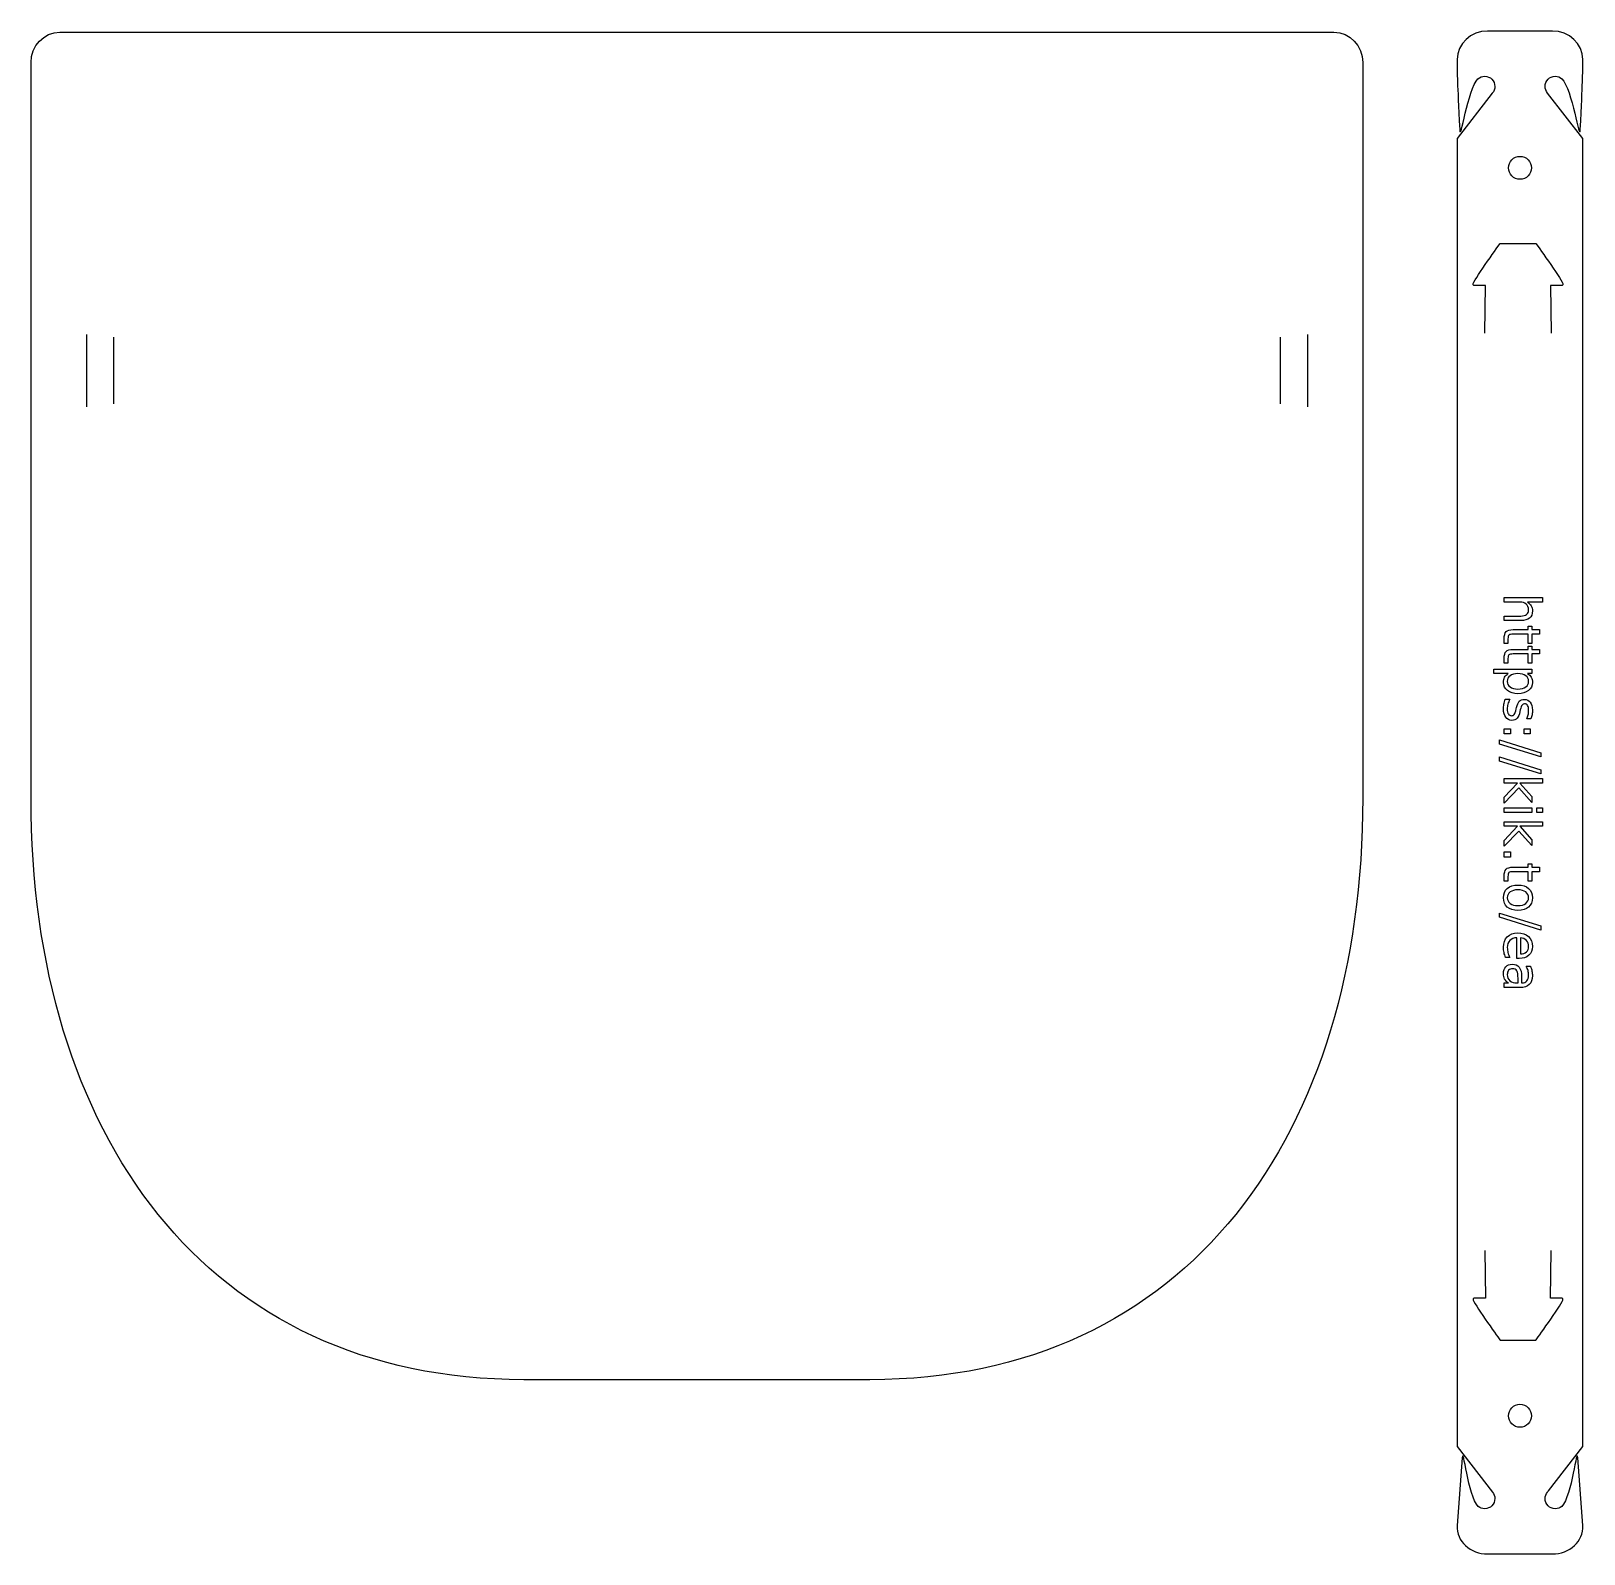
# Model space of a CAD drawing. Extents: x 205 to 531, y 25 to 344.
import ezdxf

# ---------------------------------------------------------------- set-up
doc = ezdxf.new("R2010")
doc.units = 0
doc.layers.add('Layer_1', color=7, linetype='CONTINUOUS')

msp = doc.modelspace()

# ---------------------------------------------------------------- linework, layer by layer
at = {"layer": 'Layer_1', "color": 1}
for points in [[(211.522748, 344.138681), (478.82772, 344.138681)], [(524.684456, 344.394586), (511.036578, 344.394551)], [(205.475078, 183.380003), (205.475078, 337.788681)], [(484.875072, 337.788681), (484.875072, 183.380003)], [(512.046475, 331.346748), (504.686613, 321.854803), (504.686613, 47.343956), (512.117701, 37.776553)], [(523.874584, 38.053624), (531.035408, 47.33108), (531.035408, 321.871878), (523.651946, 331.373136)], [(513.695287, 299.809791), (521.195343, 299.809791)], [(510.507235, 281.026139), (510.611657, 290.990347), (508.31966, 290.990347)], [(526.571323, 290.990347), (524.278973, 290.990347), (524.383748, 281.026139)], [(217.082455, 280.749667), (217.082455, 265.549531)], [(473.267978, 280.749667), (473.267978, 265.549531)], [(222.788, 280.149662), (222.788, 266.149676)], [(467.562433, 280.149662), (467.562433, 266.149676)], [(510.507235, 88.464121), (510.611657, 78.499913), (508.31966, 78.499913)], [(526.571323, 78.499913), (524.278973, 78.499913), (524.383748, 88.464121)], [(513.695287, 69.680469), (521.195343, 69.680469)], [(381.460033, 61.379926), (308.890471, 61.379926)], [(505.744911, 44.968386), (504.686578, 30.75945)], [(531.035867, 30.75945), (529.977534, 44.956004)], [(511.036578, 24.811511), (524.685867, 24.811511)]]:
    msp.add_lwpolyline(points, dxfattribs=at)
at = {"layer": 'Layer_1', "color": 7}
for points in [[(520.26849, 315.684791)], [(518.039322, 220.680926)], [(515.414162, 209.544649)], [(517.434732, 206.309712)], [(520.163221, 200.056832)], [(522.261296, 192.961659), (522.261296, 192.083172), (513.56416, 194.770351), (513.56416, 195.648838)], [(515.858591, 197.984615), (515.858591, 196.89425), (514.546011, 196.89425), (514.546011, 197.984615)], [(520.018547, 197.984615), (520.018547, 196.89425), (518.705967, 196.89425), (518.705967, 197.984615)], [(522.261296, 189.385657), (522.261296, 188.50717), (513.56416, 191.194349), (513.56416, 192.072836)], [(522.586875, 187.535655), (522.586875, 186.579627), (517.83778, 186.579627), (520.333754, 183.742588), (520.333754, 182.528186), (517.625937, 185.597776), (514.546011, 182.398999), (514.546011, 183.63926), (517.372713, 186.579627), (514.546011, 186.579627), (514.546011, 187.535655)], [(520.333754, 181.360315), (520.333754, 180.409474), (514.546011, 180.409474), (514.546011, 181.360315)], [(522.586875, 181.360315), (522.586875, 180.409474), (521.382809, 180.409474), (521.382809, 181.360315)], [(522.586875, 178.461258), (522.586875, 177.505266), (517.83778, 177.505266), (520.333754, 174.668227), (520.333754, 173.453825), (517.625937, 176.523415), (514.546011, 173.324638), (514.546011, 174.564863), (517.372713, 177.505266), (514.546011, 177.505266), (514.546011, 178.461258)], [(515.858591, 172.151581), (515.858591, 171.061215), (514.546011, 171.061215), (514.546011, 172.151581)], [(519.667145, 162.51909)], [(520.473277, 162.51909)], [(522.261296, 156.602125), (522.261296, 155.723637), (513.56416, 158.410816), (513.56416, 159.289303)], [(517.677584, 149.765327)], [(517.848117, 143.677864)], [(520.26849, 53.805469)]]:
    msp.add_lwpolyline(points, close=True, dxfattribs=at)
for points in [[(517.817108, 224.572135), (514.546011, 224.572135), (514.546011, 225.528163), (522.586875, 225.528163), (522.586875, 224.572135), (519.434594, 224.572135)], [(518.039322, 220.680926), (514.546011, 220.680926), (514.546011, 221.631768), (518.008313, 221.631768)], [(516.452881, 218.789543), (519.59479, 218.789543), (519.59479, 219.487196), (520.333754, 219.487196), (520.333754, 218.789543), (521.977063, 218.789543), (521.977063, 217.833551)], [(515.341807, 216.851699), (515.341807, 215.874999), (514.546011, 215.874999), (514.546011, 216.851699)], [(521.977063, 217.833551), (520.333754, 217.833551), (520.333754, 215.874999), (519.59479, 215.874999), (519.59479, 217.833551), (516.452881, 217.833551)], [(516.452881, 214.634773), (519.59479, 214.634773), (519.59479, 215.332391), (520.333754, 215.332391), (520.333754, 214.634773), (521.977063, 214.634773), (521.977063, 213.678746)], [(515.341807, 212.696895), (515.341807, 211.720229), (514.546011, 211.720229), (514.546011, 212.696895)], [(521.977063, 213.678746), (520.333754, 213.678746), (520.333754, 211.720229), (519.59479, 211.720229), (519.59479, 213.678746), (516.452881, 213.678746)], [(515.414162, 209.544649), (512.344572, 209.544649), (512.344572, 210.500641), (520.333754, 210.500641), (520.333754, 209.544649), (519.455266, 209.544649)], [(514.757889, 204.170291), (515.73974, 204.170291)], [(517.062657, 202.129084), (517.140162, 202.459813)], [(517.930808, 201.937878), (517.858453, 201.612299)], [(520.163221, 200.056832), (519.264061, 200.056832)], [(516.452881, 168.932131), (519.59479, 168.932131), (519.59479, 169.629749), (520.333754, 169.629749), (520.333754, 168.932131), (521.977063, 168.932131), (521.977063, 167.976103)], [(515.341807, 166.994252), (515.341807, 166.017587), (514.546011, 166.017587), (514.546011, 166.994252)], [(521.977063, 167.976103), (520.333754, 167.976103), (520.333754, 166.017587), (519.59479, 166.017587), (519.59479, 167.976103), (516.452881, 167.976103)], [(517.677584, 149.765327), (517.212517, 149.765327), (517.212517, 154.137161)], [(517.951481, 154.106151), (517.956667, 150.716204)], [(515.73974, 149.987541), (514.840545, 149.987541)], [(519.191706, 148.14269), (520.070229, 148.14269)], [(517.848117, 143.677864), (514.546011, 143.677864), (514.546011, 144.628706), (515.424498, 144.628706)], [(517.243526, 144.628706), (517.455405, 144.628706), (517.455405, 145.574397)], [(518.199519, 145.961959), (518.199519, 144.628706), (518.292546, 144.628706)]]:
    msp.add_lwpolyline(points, dxfattribs=at)
at = {"layer": 'Layer_1', "color": 1}
for points in [[(205.475078, 337.788681), (205.475078, 341.295645), (208.183001, 344.138681), (211.522748, 344.138681)], [(478.82772, 344.138681), (482.167856, 344.138681), (484.875072, 341.295645), (484.875072, 337.788681)], [(511.036578, 344.394551), (507.529614, 344.394551), (504.686578, 341.731149), (504.686578, 338.446083)], [(531.034456, 338.446118), (531.034456, 341.731185), (528.191773, 344.394586), (524.684456, 344.394586)], [(504.686578, 338.446083), (504.686578, 334.942047), (504.686578, 334.21275), (505.215745, 323.700713)], [(530.505289, 323.717823), (531.034456, 334.212785), (531.034456, 334.947797), (531.034456, 338.446118)], [(505.215745, 323.700713), (505.362324, 320.788744), (506.907455, 332.219732), (509.030613, 334.362574)], [(509.030613, 334.362574), (509.421808, 334.712847), (509.928221, 334.90691), (510.45326, 334.907757)], [(510.45326, 334.907757), (511.634113, 334.907616), (512.591234, 333.950248), (512.591128, 332.769395)], [(512.591128, 332.769395), (512.591128, 332.244391), (512.396536, 331.738014), (512.046475, 331.346748)], [(523.130011, 332.769465), (523.129906, 333.950495), (524.087344, 334.907933), (525.268374, 334.907828)], [(523.651946, 331.373136), (523.316102, 331.760909), (523.130858, 332.256491), (523.130011, 332.769465)], [(525.268374, 334.907828), (525.781454, 334.907828), (526.277248, 334.722161), (526.665197, 334.386387)], [(526.665197, 334.386387), (528.827161, 332.241322), (530.358075, 320.798516), (530.505289, 323.717823)], [(508.041671, 291.402744), (508.606468, 292.772933), (513.695287, 299.809791), (513.695287, 299.809791)], [(521.195343, 299.809791), (521.195343, 299.809791), (526.284515, 292.772933), (526.849665, 291.402744)], [(508.31966, 290.990347), (508.105876, 290.990347), (507.960179, 291.205188), (508.041671, 291.402744)], [(526.849665, 291.402744), (526.931157, 291.205188), (526.785107, 290.990347), (526.571323, 290.990347)], [(308.890471, 61.379926), (242.092, 61.379926), (205.475078, 113.239669), (205.475078, 183.380003)], [(484.875072, 183.380003), (484.875072, 113.239669), (448.258504, 61.379926), (381.460033, 61.379926)], [(508.31966, 78.499913), (508.105876, 78.499913), (507.960179, 78.285072), (508.041671, 78.087516)], [(526.849665, 78.087516), (526.931157, 78.285072), (526.785107, 78.499913), (526.571323, 78.499913)], [(508.041671, 78.087516), (508.606468, 76.717327), (513.695287, 69.680469), (513.695287, 69.680469)], [(521.195343, 69.680469), (521.195343, 69.680469), (526.284515, 76.717327), (526.849665, 78.087516)], [(509.113763, 34.772086), (506.932502, 36.93613), (505.955343, 47.793678), (505.744911, 44.968386)], [(529.977534, 44.956004), (529.767666, 47.77117), (528.801373, 36.940646), (526.625792, 34.785033)], [(512.591093, 36.436068), (512.590917, 35.255462), (511.633866, 34.298411), (510.453224, 34.298235)], [(512.117701, 37.776553), (512.423771, 37.396823), (512.590776, 36.923818), (512.591093, 36.436068)], [(523.131458, 36.436103), (523.131458, 36.93098), (523.30386, 37.410405), (523.618221, 37.792604)], [(525.26982, 34.298235), (524.088967, 34.298129), (523.131599, 35.25525), (523.131458, 36.436103)], [(523.618221, 37.792604), (523.618221, 37.792604), (523.786848, 37.979012), (523.874584, 38.053624)], [(510.453224, 34.298235), (509.965791, 34.298235), (509.493175, 34.466086), (509.113763, 34.772086)], [(526.625792, 34.785033), (526.243699, 34.470778), (525.764485, 34.298764), (525.26982, 34.298235)], [(504.686578, 30.75945), (504.442562, 27.48345), (507.529614, 24.811511), (511.036578, 24.811511)], [(524.685867, 24.811511), (528.193184, 24.811511), (531.280095, 27.483485), (531.035867, 30.75945)]]:
    msp.add_open_spline(points, degree=3, dxfattribs=at)
at = {"layer": 'Layer_1', "color": 7}
for points in [[(515.453955, 315.684791), (515.453949, 316.323238), (515.707572, 316.935538), (516.159028, 317.386987)], [(516.159028, 317.386987), (516.610483, 317.838436), (517.222789, 318.092052), (517.86124, 318.09204)], [(517.86124, 318.09204), (518.499686, 318.092042), (519.111982, 317.838422), (519.56343, 317.386974)], [(519.56343, 317.386974), (520.014878, 316.935527), (520.268496, 316.323232), (520.26849, 315.684791)], [(516.159015, 313.982571), (515.707559, 314.434028), (515.45394, 315.046337), (515.453955, 315.684791)], [(517.86124, 313.277506), (517.222783, 313.277494), (516.610471, 313.531115), (516.159015, 313.982571)], [(519.563442, 313.982584), (519.111994, 313.531129), (518.499692, 313.277504), (517.86124, 313.277506)], [(520.26849, 315.684791), (520.268505, 315.046343), (520.014891, 314.434039), (519.563442, 313.982584)], [(519.155547, 224.127741), (518.828263, 224.424004), (518.382117, 224.572135), (517.817108, 224.572135)], [(518.008313, 221.631768), (518.556083, 221.631768), (518.966058, 221.738565), (519.238238, 221.95216)], [(519.646472, 222.913339), (519.646472, 223.426654), (519.48283, 223.831455), (519.155547, 224.127741)], [(519.238238, 221.95216), (519.510394, 222.165756), (519.646472, 222.486148), (519.646472, 222.913339)], [(519.434594, 224.572135), (519.78255, 224.344758), (520.042653, 224.077764), (520.214903, 223.771153)], [(520.473277, 222.70146), (520.473277, 222.036545), (520.266573, 221.533566), (519.853165, 221.192524)], [(520.214903, 223.771153), (520.387152, 223.461109), (520.473277, 223.104544), (520.473277, 222.70146)], [(514.546011, 216.851699), (514.546011, 217.585501), (514.682089, 218.091925), (514.954245, 218.370972)], [(514.954245, 218.370972), (515.229859, 218.650019), (515.729404, 218.789543), (516.452881, 218.789543)], [(519.853165, 221.192524), (519.443213, 220.851458), (518.838599, 220.680926), (518.039322, 220.680926)], [(515.543349, 217.642345), (515.408988, 217.511417), (515.341807, 217.247869), (515.341807, 216.851699)], [(516.452881, 217.833551), (515.980888, 217.833551), (515.67771, 217.769815), (515.543349, 217.642345)], [(514.546011, 212.696895), (514.546011, 213.430696), (514.682089, 213.937132), (514.954245, 214.216203)], [(514.954245, 214.216203), (515.229859, 214.49525), (515.729404, 214.634773), (516.452881, 214.634773)], [(515.543349, 213.48754), (515.408988, 213.356636), (515.341807, 213.093087), (515.341807, 212.696895)], [(516.452881, 213.678746), (515.980888, 213.678746), (515.67771, 213.61501), (515.543349, 213.48754)], [(514.396151, 207.694612), (514.396151, 208.118368), (514.47883, 208.483552), (514.644189, 208.790163)], [(514.644189, 208.790163), (514.813005, 209.09334), (515.069663, 209.344835), (515.414162, 209.544649)], [(515.786237, 209.115742), (515.390044, 208.826346), (515.191947, 208.430153), (515.191947, 207.927163)], [(517.434732, 209.544649), (516.735362, 209.544649), (516.185863, 209.40168), (515.786237, 209.115742)], [(519.078041, 209.115742), (518.681848, 209.40168), (518.134078, 209.544649), (517.434732, 209.544649)], [(519.677481, 207.927163), (519.677481, 208.430153), (519.477668, 208.826346), (519.078041, 209.115742)], [(519.455266, 209.544649), (519.799766, 209.344835), (520.054706, 209.09334), (520.220089, 208.790163)], [(520.220089, 208.790163), (520.388881, 208.483552), (520.473277, 208.118368), (520.473277, 207.694612)], [(515.233293, 205.984133), (514.675198, 206.421672), (514.396151, 206.991831), (514.396151, 207.694612)], [(515.191947, 207.927163), (515.191947, 207.424172), (515.390044, 207.029708), (515.786237, 206.74377)], [(517.434732, 205.322675), (516.525224, 205.322675), (515.791411, 205.543161), (515.233293, 205.984133)], [(515.786237, 206.74377), (516.185863, 206.454398), (516.735362, 206.309712), (517.434732, 206.309712)], [(517.434732, 206.309712), (518.134078, 206.309712), (518.681848, 206.454398), (519.078041, 206.74377)], [(519.636136, 205.984133), (519.078018, 205.543161), (518.344216, 205.322675), (517.434732, 205.322675)], [(519.078041, 206.74377), (519.477668, 207.029708), (519.677481, 207.424172), (519.677481, 207.927163)], [(520.473277, 207.694612), (520.473277, 206.991831), (520.19423, 206.421672), (519.636136, 205.984133)], [(514.396151, 202.13942), (514.396151, 202.449465), (514.42716, 202.773303), (514.489179, 203.110935)], [(514.866404, 200.387561), (514.552902, 200.811318), (514.396151, 201.395271), (514.396151, 202.13942)], [(514.489179, 203.110935), (514.54774, 203.445109), (514.63731, 203.798228), (514.757889, 204.170291)], [(515.32632, 203.131607), (515.236738, 202.790542), (515.191947, 202.452922), (515.191947, 202.118747)], [(515.191947, 202.118747), (515.191947, 201.670884), (515.267747, 201.326373), (515.419348, 201.085214)], [(515.73974, 204.170291), (515.557143, 203.818901), (515.419336, 203.472673), (515.32632, 203.131607)], [(516.664724, 200.987036), (516.802542, 201.159286), (516.935187, 201.539968), (517.062657, 202.129084)], [(517.140162, 202.459813), (517.264176, 203.048905), (517.453652, 203.474366), (517.708593, 203.736198)], [(517.708593, 203.736198), (517.966991, 203.99803), (518.320122, 204.128946), (518.767985, 204.128946)], [(518.287396, 202.955889), (518.163359, 202.787073), (518.044496, 202.447736), (517.930808, 201.937878)], [(518.809295, 203.209113), (518.588809, 203.209113), (518.414843, 203.124705), (518.287396, 202.955889)], [(518.767985, 204.128946), (519.312297, 204.128946), (519.732597, 203.936023), (520.028883, 203.550178)], [(519.460417, 202.857711), (519.315731, 203.091979), (519.09869, 203.209113), (518.809295, 203.209113)], [(519.677481, 201.793169), (519.677481, 202.265162), (519.605126, 202.620009), (519.460417, 202.857711)], [(520.028883, 203.550178), (520.325146, 203.164334), (520.473277, 202.616564), (520.473277, 201.906869)], [(516.142824, 199.746775), (515.605379, 199.746775), (515.179906, 199.960371), (514.866404, 200.387561)], [(515.419348, 201.085214), (515.574358, 200.844055), (515.791399, 200.723476), (516.07047, 200.723476)], [(516.07047, 200.723476), (516.328844, 200.723476), (516.526929, 200.811329), (516.664724, 200.987036)], [(517.243526, 200.175718), (516.981695, 199.889756), (516.614794, 199.746775), (516.142824, 199.746775)], [(517.858453, 201.612299), (517.713767, 200.937059), (517.508792, 200.458199), (517.243526, 200.175718)], [(519.264061, 200.056832), (519.401856, 200.325554), (519.505208, 200.604613), (519.574117, 200.894009)], [(519.574117, 200.894009), (519.643027, 201.183404), (519.677481, 201.483124), (519.677481, 201.793169)], [(520.395772, 200.914681), (520.344102, 200.604613), (520.266585, 200.318663), (520.163221, 200.056832)], [(520.473277, 201.906869), (520.473277, 201.555455), (520.447442, 201.224726), (520.395772, 200.914681)], [(514.546011, 166.994252), (514.546011, 167.728077), (514.682089, 168.234513), (514.954245, 168.51356)], [(514.954245, 168.51356), (515.229859, 168.792607), (515.729404, 168.932131), (516.452881, 168.932131)], [(515.543349, 167.784898), (515.408988, 167.653994), (515.341807, 167.390445), (515.341807, 166.994252)], [(516.452881, 167.976103), (515.980888, 167.976103), (515.67771, 167.912368), (515.543349, 167.784898)], [(514.396151, 162.51909), (514.396151, 163.349364), (514.664862, 164.000486), (515.202284, 164.472456)], [(515.202284, 164.472456), (515.743162, 164.940991), (516.487312, 165.175259), (517.434732, 165.175259)], [(515.796573, 163.733492), (515.40038, 163.437206), (515.202284, 163.032405), (515.202284, 162.51909)], [(517.434732, 164.172736), (516.742253, 164.172736), (516.1962, 164.026321), (515.796573, 163.733492)], [(517.434732, 165.175259), (518.385562, 165.175259), (519.1297, 164.940991), (519.667145, 164.472456)], [(519.067705, 163.728306), (518.671512, 164.024592), (518.127188, 164.172736), (517.434732, 164.172736)], [(519.667145, 162.51909), (519.667145, 163.028971), (519.467331, 163.432043), (519.067705, 163.728306)], [(519.667145, 164.472456), (520.204566, 164.000486), (520.473277, 163.349364), (520.473277, 162.51909)], [(515.202284, 160.570875), (514.664862, 161.042868), (514.396151, 161.692273), (514.396151, 162.51909)], [(515.202284, 162.51909), (515.202284, 162.012666), (515.402109, 161.61131), (515.801759, 161.315024)], [(517.434732, 159.86292), (516.487312, 159.86292), (515.743162, 160.098905), (515.202284, 160.570875)], [(515.801759, 161.315024), (516.201385, 161.018738), (516.74571, 160.870595), (517.434732, 160.870595)], [(517.434732, 160.870595), (518.120297, 160.870595), (518.662892, 161.018738), (519.062519, 161.315024)], [(519.667145, 160.570875), (519.1297, 160.098905), (518.385562, 159.86292), (517.434732, 159.86292)], [(519.062519, 161.315024), (519.465603, 161.61131), (519.667145, 162.012666), (519.667145, 162.51909)], [(520.473277, 162.51909), (520.473277, 161.692273), (520.204566, 161.042868), (519.667145, 160.570875)], [(514.396151, 152.126962), (514.396151, 153.050252), (514.664862, 153.782337), (515.202284, 154.323216)], [(515.202284, 154.323216), (515.739729, 154.860637), (516.466651, 155.129348), (517.38305, 155.129348)], [(515.713882, 153.548057), (515.372816, 153.19321), (515.202284, 152.700567), (515.202284, 152.07013)], [(517.212517, 154.137161), (516.55795, 154.095815), (516.058405, 153.899447), (515.713882, 153.548057)], [(517.38305, 155.129348), (518.330446, 155.129348), (519.081475, 154.874419), (519.636136, 154.364561)], [(519.217565, 153.558393), (518.917845, 153.875352), (518.495817, 154.057938), (517.951481, 154.106151)], [(519.667145, 152.281973), (519.667145, 152.812527), (519.517285, 153.238001), (519.217565, 153.558393)], [(519.636136, 154.364561), (520.19423, 153.851222), (520.473277, 153.160472), (520.473277, 152.292309)], [(514.509816, 151.036597), (514.434039, 151.394878), (514.396151, 151.758333), (514.396151, 152.126962)], [(514.840545, 149.987541), (514.695859, 150.328607), (514.585616, 150.678292), (514.509816, 151.036597)], [(515.202284, 152.07013), (515.202284, 151.704934), (515.247075, 151.351804), (515.336657, 151.010738)], [(515.336657, 151.010738), (515.426239, 150.666239), (515.5606, 150.325173), (515.73974, 149.987541)], [(519.718827, 150.447458), (519.21927, 149.992704), (518.538856, 149.765327), (517.677584, 149.765327)], [(517.956667, 150.716204), (518.476873, 150.723024), (518.891998, 150.869439), (519.202043, 151.155448)], [(519.202043, 151.155448), (519.512111, 151.437928), (519.667145, 151.813437), (519.667145, 152.281973)], [(520.473277, 152.292309), (520.473277, 151.513729), (520.221794, 150.898778), (519.718827, 150.447458)], [(514.396151, 146.628568), (514.396151, 147.22114), (514.56151, 147.693122), (514.892227, 148.044512)], [(514.644189, 145.440024), (514.47883, 145.763874), (514.396151, 146.160056), (514.396151, 146.628568)], [(514.892227, 148.044512), (515.226402, 148.392469), (515.672548, 148.566447), (516.230666, 148.566447)], [(515.486517, 147.284876), (515.290137, 147.060932), (515.191947, 146.757767), (515.191947, 146.375379)], [(516.292684, 147.615605), (515.955052, 147.615605), (515.68633, 147.505362), (515.486517, 147.284876)], [(516.230666, 148.566447), (516.881776, 148.566447), (517.372702, 148.349406), (517.703443, 147.915325)], [(517.191844, 147.171175), (517.016137, 147.467462), (516.716417, 147.615605), (516.292684, 147.615605)], [(517.455405, 145.574397), (517.455405, 146.342653), (517.367551, 146.874913), (517.191844, 147.171175)], [(517.703443, 147.915325), (518.03416, 147.47781), (518.199519, 146.826688), (518.199519, 145.961959)], [(519.548294, 147.23838), (519.46906, 147.551881), (519.350198, 147.853318), (519.191706, 148.14269)], [(519.667145, 146.272015), (519.667145, 146.602756), (519.627528, 146.924878), (519.548294, 147.23838)], [(520.070229, 148.14269), (520.20459, 147.794734), (520.304497, 147.457114), (520.369949, 147.12983)], [(520.369949, 147.12983), (520.438834, 146.802546), (520.473277, 146.483882), (520.473277, 146.173837)], [(515.424498, 144.628706), (515.073108, 144.845758), (514.813005, 145.116198), (514.644189, 145.440024)], [(515.191947, 146.375379), (515.191947, 145.848282), (515.37799, 145.426254), (515.750077, 145.109295)], [(515.750077, 145.109295), (516.125574, 144.788902), (516.62339, 144.628706), (517.243526, 144.628706)], [(519.822155, 144.297977), (519.388074, 143.884568), (518.730061, 143.677864), (517.848117, 143.677864)], [(518.292546, 144.628706), (518.730085, 144.628706), (519.067705, 144.773404), (519.305406, 145.062799)], [(519.305406, 145.062799), (519.546565, 145.348737), (519.667145, 145.751809), (519.667145, 146.272015)], [(520.473277, 146.173837), (520.473277, 145.336672), (520.256237, 144.711385), (519.822155, 144.297977)], [(515.453955, 53.805469), (515.453949, 54.443917), (515.707572, 55.056217), (516.159028, 55.507666)], [(516.159028, 55.507666), (516.610483, 55.959114), (517.222789, 56.21273), (517.86124, 56.212719)], [(517.86124, 56.212719), (518.499686, 56.212721), (519.111982, 55.959101), (519.56343, 55.507653)], [(519.56343, 55.507653), (520.014878, 55.056205), (520.268496, 54.443911), (520.26849, 53.805469)], [(516.159015, 52.10325), (515.707559, 52.554707), (515.45394, 53.167016), (515.453955, 53.805469)], [(520.26849, 53.805469), (520.268505, 53.167022), (520.014891, 52.554718), (519.563442, 52.103263)], [(517.86124, 51.398184), (517.222783, 51.398173), (516.610471, 51.651794), (516.159015, 52.10325)], [(519.563442, 52.103263), (519.111994, 51.651807), (518.499692, 51.398183), (517.86124, 51.398184)]]:
    msp.add_open_spline(points, degree=3, dxfattribs=at)

doc.saveas('drawing.dxf')
